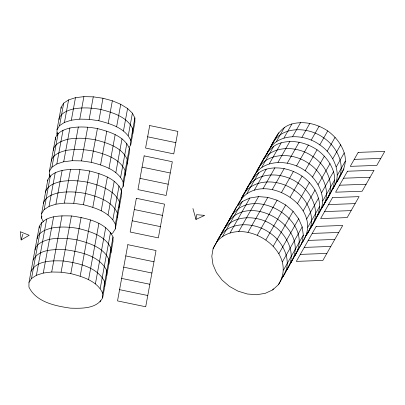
<?xml version="1.0" encoding="UTF-8"?>
<svg xmlns="http://www.w3.org/2000/svg" width="405" height="405" viewBox="0 0 405 405"><rect width="100%" height="100%" fill="white"/><g stroke="black" fill="none" stroke-linecap="round" stroke-linejoin="round"><path stroke-width="0.61" d="M28.973 282.528L28.937 287.079C36.151 302.196 55.505 306.013 70.546 308.164C81.526 308.438 96.663 308.98 102.668 297.827L112.99 241.598L113.02 237.052C105.806 221.93 86.452 218.118 71.412 215.961C60.436 215.688 45.294 215.151 39.29 226.299L28.973 282.528L31.514 278.503L41.837 222.274M35.154 249.931L35.164 248.791C37.579 242.995 43.856 240.788 49.476 239.315C58.593 237.624 67.918 238.165 76.99 239.871C88.963 242.985 103.472 247.232 108.894 259.539L108.859 264.09M37.219 238.687L37.23 237.548C39.644 231.751 45.922 229.539 51.541 228.071C60.659 226.38 69.984 226.916 79.056 228.623C91.029 231.741 105.538 235.983 110.96 248.295L110.924 252.847M39.28 228.005L39.29 226.299M43.507 221.905L41.578 218.199L41.614 213.648L47.805 179.911C50.22 174.115 56.497 171.907 62.117 170.434C71.234 168.743 80.56 169.285 89.632 170.991C101.604 174.104 116.114 178.352 121.535 190.659L121.505 195.21L115.309 228.946L112.767 232.976L111.304 233.943M43.669 203.543L43.679 202.404C46.094 196.607 52.372 194.395 57.991 192.927C67.108 191.236 76.434 191.773 85.506 193.484C97.478 196.597 111.988 200.845 117.409 213.151L117.374 217.703M45.735 192.294L45.74 191.16C48.16 185.358 54.437 183.151 60.056 181.683C69.174 179.992 78.499 180.529 87.571 182.235C99.539 185.353 114.053 189.596 119.47 201.908L119.44 206.454L118.802 207.461M47.795 181.05L47.805 179.911M49.916 176.838L49.364 175.78L49.4 171.234L55.591 137.498C58.006 131.696 64.284 129.489 69.903 128.02C79.021 126.33 88.346 126.866 97.418 128.572C109.391 131.691 123.9 135.933 129.322 148.245L129.286 152.791L123.095 186.533L120.867 190.056M51.455 161.124L51.46 159.985C53.88 154.189 60.158 151.981 65.777 150.508C74.895 148.817 84.22 149.359 93.292 151.065C105.259 154.178 119.774 158.426 125.191 170.738L125.16 175.284M53.516 150.447L53.526 148.741C55.941 142.945 62.223 140.732 67.837 139.264C76.955 137.573 86.28 138.11 95.352 139.821C107.325 142.935 121.834 147.182 127.256 159.489L127.226 164.04M55.571 139.771L55.591 137.498M57.545 135.27L56.994 134.212L57.029 129.666L61.155 107.173L63.701 103.143L68.582 99.913L75.467 97.696L83.891 96.648L93.277 96.835L102.981 98.248L112.352 100.794L120.741 104.293L127.58 108.515L132.405 113.162L134.885 117.921L134.855 122.472L130.724 144.96L129.134 147.481M59.084 119.556L59.089 118.417C61.509 112.62 67.787 110.413 73.406 108.94C82.524 107.249 91.849 107.791 100.921 109.497C112.889 112.61 127.403 116.858 132.825 129.165L132.789 133.716M61.145 108.312L61.155 107.173M102.668 297.827L102.703 293.276L113.02 237.052M104.733 286.583L104.768 282.032C97.554 266.915 78.195 263.098 63.155 260.947C52.179 260.673 37.037 260.132 31.033 271.284M106.799 275.334L106.829 270.788C99.615 255.666 80.261 251.854 65.22 249.703C54.245 249.424 39.103 248.888 33.099 260.04M115.309 228.946L115.344 224.395L121.535 190.659M123.095 186.533L123.13 181.982L129.322 148.245M130.724 144.96L130.759 140.413L134.885 117.921M196 219.424L196.552 214.68L204.677 215.394L196 219.424L192.932 208.56M213.121 248.452L211.81 256.198L212.934 264.419L216.427 272.55L222.051 280.042L229.412 286.386L238.018 291.144L247.283 293.995L256.567 294.744L265.245 293.341L272.722 289.884L278.488 284.599L301.998 242.904L303.31 235.158L302.181 226.942L298.688 218.806L293.068 211.314L285.702 204.97L277.101 200.212L267.837 197.362L258.552 196.612L249.875 198.015L242.398 201.477L236.626 206.758L213.121 248.452L216.786 242.003M278.488 284.599C300.13 250.573 241.866 213.162 216.786 241.709M302.793 241.785C326.597 204.935 255.747 165.427 237.426 205.639C246.544 193.352 249.586 173.927 266.242 169.179C278.539 165.888 291.641 169.199 302.074 176.135C311.809 183.176 319.403 193.985 319.677 206.322C318.568 219.753 308.048 229.858 302.793 241.785L301.462 243.005M316.872 216.23C329.346 201.736 319.368 180.033 305.137 170.743C289.56 159.16 261.164 158.213 252.674 178.752M317.763 215.419C323.899 201.427 338.62 188.431 333.517 171.74C330.652 162.759 324.572 155.302 317.039 149.769C306.61 142.833 293.503 139.517 281.207 142.813C267.017 146.559 263.063 161.468 256.056 172.525M331.538 190.39C344.012 175.897 334.039 154.194 319.803 144.904C304.054 133.139 275.319 132.481 267.057 153.429L271.026 146.438M332.429 189.575C338.388 178.094 348.766 166.814 344.215 152.887C341.349 143.912 335.274 136.455 327.736 130.921C317.307 123.981 304.201 120.67 291.909 123.965C280.857 126.897 275.44 137.239 270.722 146.686M41.578 218.199L41.907 216.422M49.364 175.78L49.582 174.601M56.994 134.212L57.323 132.44M41.614 213.648L44.155 209.623L50.352 175.886M49.4 171.234L51.941 167.204L58.133 133.468M57.029 129.666L59.57 125.636L63.701 103.143M31.514 278.503L36.399 275.268L46.717 219.039M44.155 209.623L49.04 206.388L55.232 172.651M51.941 167.204L56.827 163.974L63.018 130.233M59.57 125.636L64.456 122.401L68.582 99.913M36.399 275.268L43.284 273.051L53.607 216.822M49.04 206.388L55.925 204.171L62.117 170.434M56.827 163.974L63.712 161.757L69.903 128.02M64.456 122.401L71.341 120.189L75.467 97.696M43.284 273.051L51.708 272.003L62.026 215.774M55.925 204.171L64.349 203.123L70.541 169.386M63.712 161.757L72.136 160.704L78.327 126.968M71.341 120.189L79.765 119.136L83.891 96.648M51.708 272.003L61.094 272.19L71.412 215.961M64.349 203.123L73.735 203.31L79.927 169.573M72.136 160.704L81.521 160.896L87.713 127.16M79.765 119.136L89.151 119.328L93.277 96.835M102.703 293.276C97.281 280.969 82.772 276.721 70.799 273.608L81.121 217.379M115.344 224.395C109.922 212.088 95.413 207.841 83.44 204.727L89.632 170.991M123.13 181.982C117.708 169.67 103.199 165.427 91.226 162.309L97.418 128.572M130.759 140.413C125.337 128.101 110.828 123.859 98.855 120.741L102.981 98.248M80.165 276.149L90.487 219.925M92.811 207.274L99.002 173.532M100.592 164.855L106.783 131.119M108.221 123.287L112.352 100.794M88.558 279.652L98.876 223.423M101.199 210.772L107.391 177.036M108.986 168.353L115.177 134.617M116.615 126.785L120.741 104.293M95.398 283.87L105.715 227.64M108.039 214.989L114.23 181.253M115.825 172.57L122.016 138.834M123.454 131.002L127.58 108.515M100.222 288.517L110.54 232.288M112.863 219.637L119.055 185.9M120.649 177.218L126.841 143.481M128.279 135.65L132.405 113.162M100.126 301.857L100.344 300.672M21.151 239.952L20.25 231.711L29.19 235.285L21.151 239.952L22.862 234.252M221.059 234.475C229.321 213.521 258.056 214.184 273.8 225.944C288.036 235.234 298.009 256.937 285.54 271.431M225.023 227.483C243.349 187.272 314.199 226.78 290.395 263.63M228.992 220.492C247.318 180.281 318.168 219.793 294.364 256.638M233.245 212.984L236.626 206.758M241.395 198.647C249.657 177.699 278.392 178.357 294.136 190.117C308.372 199.407 318.345 221.115 305.876 235.604M245.359 191.656C253.621 170.707 282.356 171.366 298.105 183.126C312.341 192.415 322.314 214.123 309.84 228.617M256.36 172.282C264.622 151.328 293.357 151.991 309.101 163.752C323.337 173.041 333.31 194.744 320.841 209.238M260.329 165.291C268.591 144.342 297.326 145 313.07 156.76C327.306 166.05 337.279 187.758 324.81 202.247M267.963 151.556L252.695 178.732M271.309 145.922C279.799 125.383 308.195 126.33 323.772 137.913C337.724 147.172 347.434 167.609 336.398 182.589M274.995 139.452L278.66 132.708M241.091 198.895L252.993 177.922M232.961 213.501L217.09 241.461C225.352 220.512 254.087 221.17 269.831 232.936C284.067 242.225 294.04 263.928 281.571 278.422M271.33 145.901L274.691 139.988M222.558 236.429L242.398 201.477M246.858 193.61L258.765 172.641M261.827 167.245L273.729 146.276M276.493 141.406L284.432 127.423M230.035 232.966L249.875 198.015M254.335 190.153L266.242 169.179M269.305 163.787L281.207 142.813M283.971 137.943L291.909 123.965M238.712 231.564L258.552 196.612M263.017 188.75L274.919 167.776M277.982 162.38L289.884 141.411M292.648 136.541L300.586 122.563M247.997 232.313L267.837 197.362M272.302 189.499L284.204 168.526M287.267 163.129L299.173 142.16M301.933 137.29L309.871 123.312M257.261 235.168L277.101 200.212M281.561 192.35L293.468 171.376M296.531 165.984L308.433 145.01M311.197 140.145L319.13 126.163M265.867 239.927L285.702 204.97M290.167 197.108L302.074 176.135M305.137 170.743L317.039 149.769M319.803 144.904L327.736 130.921M273.228 246.265L293.068 211.314M297.533 203.452L309.435 182.478M312.498 177.081L324.405 156.112M327.164 151.242L335.102 137.265M278.848 253.758L298.688 218.806M303.153 210.944L315.055 189.97M318.117 184.579L330.024 163.605M332.788 158.735L340.721 144.757M282.341 261.893L302.181 226.942M306.646 219.075L318.548 198.106M321.61 192.709L333.517 171.74M336.282 166.87L344.215 152.887M283.47 270.11L303.31 235.158M307.775 227.296L319.677 206.322M322.739 200.931L334.646 179.957M337.406 175.092L345.343 161.109M272.722 289.884L273.334 288.805M282.158 277.855L301.998 242.904M306.458 235.042L318.365 214.068M321.428 208.676L333.33 187.702M336.094 182.832L344.027 168.855M339.476 176.408L340.362 175.598M297.442 250.462L298.328 249.647M354.233 159.373L380.781 158.406M343.531 178.22L370.084 177.253M339.567 185.212L366.115 184.245M328.566 204.586L355.114 203.619M324.597 211.577L351.15 210.61M312.199 233.422L338.747 232.455M308.23 240.413L334.783 239.446M304.261 247.404L330.814 246.437M300.292 254.396L326.845 253.429M89.151 119.328L98.855 120.741M81.521 160.896L91.226 162.309M73.735 203.31L83.44 204.727M61.094 272.19L70.799 273.608M147.638 136.799L175.831 142.651M142.074 167.123L170.267 172.975M140.008 178.367L168.202 184.219M134.288 209.537L162.481 215.389M132.222 220.786L160.415 226.638M125.773 255.925L153.966 261.777M123.712 267.173L151.9 273.026M121.647 278.417L149.84 284.269M119.581 289.666L147.774 295.513M127.838 244.681L117.521 300.91L145.709 306.762L156.031 250.533L127.838 244.681M136.353 198.293L130.162 232.03L158.35 237.882L164.546 204.145L136.353 198.293M144.139 155.874L137.948 189.611L166.136 195.463L172.327 161.727L144.139 155.874M149.703 125.555L145.577 148.043L173.765 153.895L177.896 131.402L149.703 125.555M316.168 226.43L296.328 261.382L322.876 260.42L342.716 225.464L316.168 226.43M332.535 197.594L320.628 218.568L347.181 217.601L359.083 196.633L332.535 197.594M347.5 171.229L335.598 192.203L362.146 191.236L374.053 170.262L347.5 171.229M358.202 152.381L350.264 166.359L376.812 165.397L384.75 151.414L358.202 152.381"/></g></svg>
